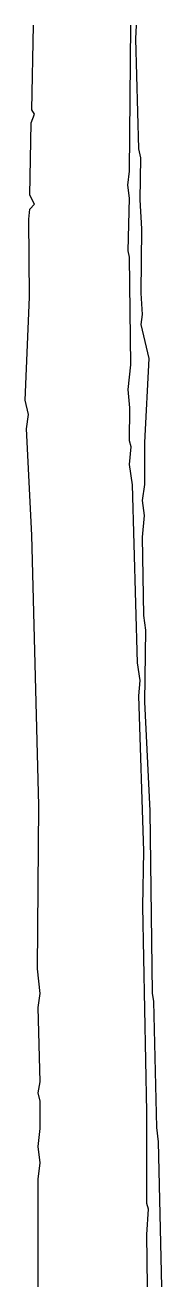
# Model space of a CAD drawing. Header units: metres. Extents: x -196 to 182, y 0 to 3499.
import ezdxf

# ---------------------------------------------------------------- set-up
doc = ezdxf.new("R2010")
doc.units = ezdxf.units.M
for name, color, linetype in [('Curve_Exist', 63, 'Continuous'), ('CuttingCurve_A', 10, 'Continuous'), ('CuttingCurve_B', 30, 'Continuous')]:
    doc.layers.add(name, color=color, linetype=linetype)

msp = doc.modelspace()

# ---------------------------------------------------------------- linework, layer by layer
at = {"layer": 'Curve_Exist'}
for points in [[(-160, 0), (-160, 298), (-155, 344), (-160, 389), (-155, 439), (-155, 515), (-160, 538), (-155, 568), (-160, 775), (-155, 813), (-162, 882), (-158, 1335), (-178, 2085), (-193, 2380), (-187, 2419), (-196, 2459), (-184, 2745), (-186, 2961), (-183, 2989), (-170, 3003), (-183, 3028), (-180, 3228), (-170, 3252), (-178, 3264), (-173, 3499)], [(182, 0), (173, 402), (168, 442), (160, 791), (156, 814), (150, 1320), (135, 1622), (138, 1821), (132, 1862), (129, 2079), (134, 2139), (129, 2181), (135, 2225), (135, 2342), (147, 2575), (125, 2669), (129, 2697), (125, 2756), (127, 2934), (122, 3015), (124, 3131), (119, 3156), (110, 3461), (112, 3499)]]:
    msp.add_lwpolyline(points, dxfattribs=at)
at = {"layer": 'CuttingCurve_A'}
msp.add_lwpolyline([(-160, 0), (-160, 298), (-155, 344), (-160, 389), (-155, 439), (-155, 515), (-160, 538), (-155, 568), (-160, 775), (-155, 813), (-162, 882), (-158, 1335), (-178, 2085), (-193, 2380), (-187, 2419), (-196, 2459), (-184, 2745), (-186, 2961), (-183, 2989), (-170, 3003), (-183, 3028), (-180, 3228), (-170, 3252), (-178, 3264), (-173, 3499)], dxfattribs=at)
at = {"layer": 'CuttingCurve_B'}
msp.add_lwpolyline([(143, 0), (141, 145), (145, 215), (141, 231), (141, 485), (130, 1055), (132, 1208), (119, 1639), (122, 1682), (115, 1731), (101, 2224), (93, 2281), (97, 2330), (93, 2346), (94, 2438), (89, 2489), (96, 2557), (93, 2856), (89, 2873), (93, 3019), (88, 3055), (93, 3094), (96, 3499)], dxfattribs=at)

doc.saveas('drawing.dxf')
